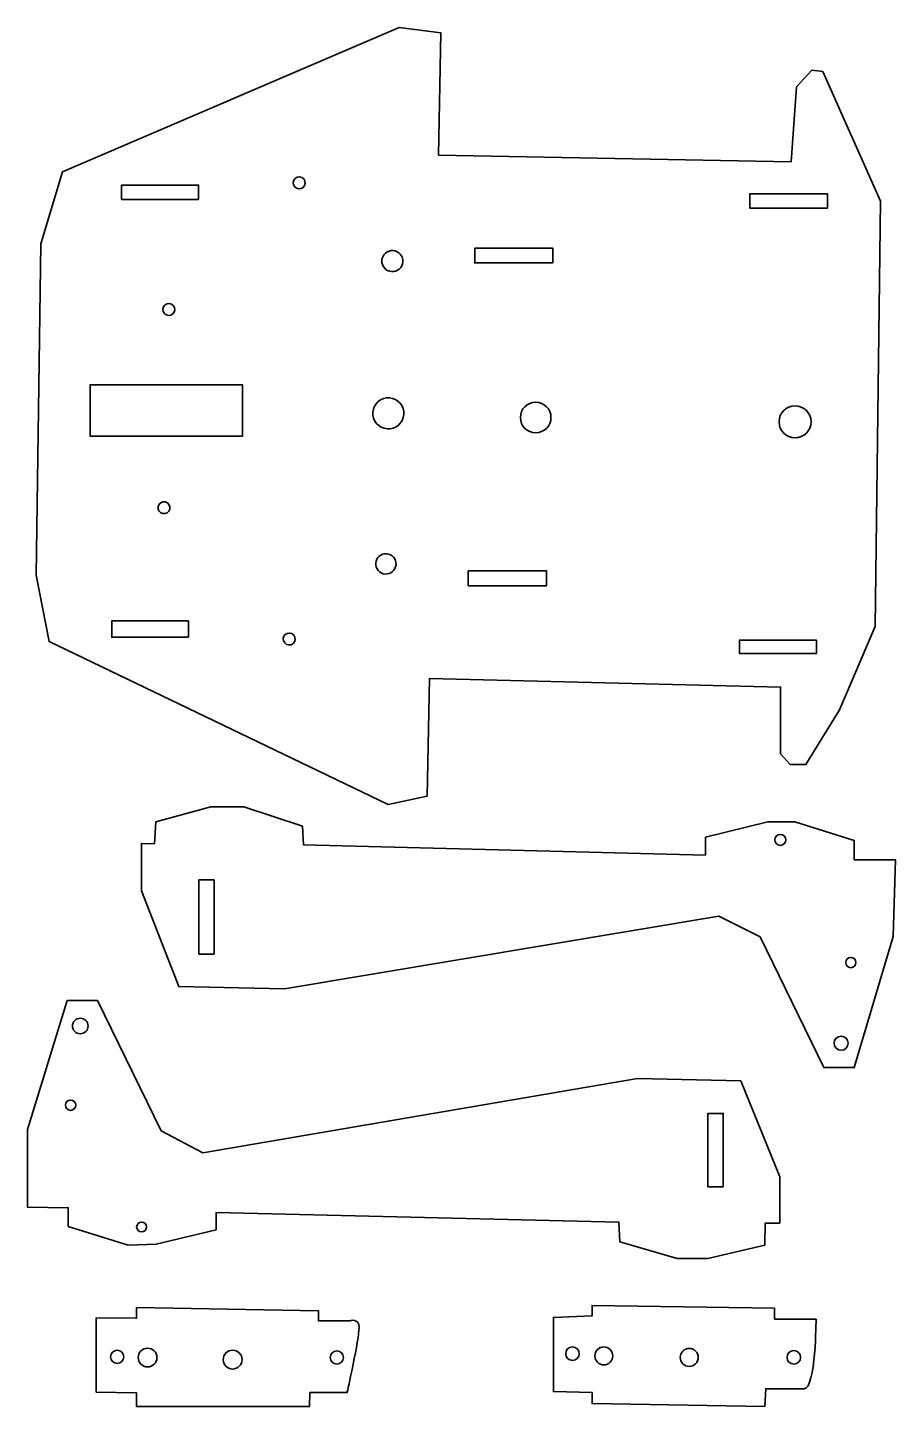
# Model space of a CAD drawing. Header units: millimetres. Extents: x 22 to 194, y -279 to -5.
import ezdxf

# ---------------------------------------------------------------- set-up
doc = ezdxf.new("R2010")
doc.units = ezdxf.units.MM
doc.header["$MEASUREMENT"] = 0
doc.layers.add('Layer 1', color=7, linetype='Continuous', lineweight=0)

msp = doc.modelspace()

# ---------------------------------------------------------------- linework, layer by layer
at = {"layer": 'Layer 1', "color": 250, "lineweight": 35, "true_color": 0x231f20}
for points, knots in [([(179.82, -14.05), (179.82, -14.05), (177.63, -13.77), (177.63, -13.77), (177.63, -13.77), (174.59, -17.1), (174.59, -17.1), (174.59, -17.1), (173.53, -31.99), (173.53, -31.99), (173.53, -31.99), (103.42, -30.66), (103.42, -30.66), (103.42, -30.66), (103.9, -6.36), (103.9, -6.36), (103.9, -6.36), (95.59, -5.3), (95.59, -5.3), (95.59, -5.3), (28.62, -33.97), (28.62, -33.97), (28.62, -33.97), (24.37, -48.26), (24.37, -48.26), (24.37, -48.26), (23.41, -114.1), (23.41, -114.1), (23.41, -114.1), (25.98, -127.32), (25.98, -127.32), (25.98, -127.32), (93.43, -159.68), (93.43, -159.68), (93.43, -159.68), (101.14, -158.06), (101.14, -158.06), (101.14, -158.06), (101.61, -134.65), (101.61, -134.65), (101.61, -134.65), (171.44, -136.36), (171.44, -136.36), (171.44, -136.36), (171.44, -149.66), (171.44, -149.66), (171.44, -149.66), (173.34, -151.76), (173.34, -151.76), (173.34, -151.76), (176.48, -151.76), (176.48, -151.76), (176.48, -151.76), (183.14, -140.91), (183.14, -140.91), (183.14, -140.91), (190.27, -124.36), (190.27, -124.36), (190.27, -124.36), (191.32, -39.79), (191.32, -39.79), (191.32, -39.79), (179.82, -14.05), (179.82, -14.05)], [0, 0, 0, 0, 1, 1, 1, 2, 2, 2, 3, 3, 3, 4, 4, 4, 5, 5, 5, 6, 6, 6, 7, 7, 7, 8, 8, 8, 9, 9, 9, 10, 10, 10, 11, 11, 11, 12, 12, 12, 13, 13, 13, 14, 14, 14, 15, 15, 15, 16, 16, 16, 17, 17, 17, 18, 18, 18, 19, 19, 19, 20, 20, 20, 21, 21, 21, 21]), ([(75.65, -37.36), (74.99, -37.32), (74.49, -36.76), (74.53, -36.1), (74.57, -35.45), (75.13, -34.95), (75.78, -34.99), (76.44, -35.03), (76.94, -35.59), (76.9, -36.24), (76.86, -36.89), (76.3, -37.39), (75.65, -37.36)], [0, 0, 0, 0, 1, 1, 1, 2, 2, 2, 3, 3, 3, 4, 4, 4, 4]), ([(40.4, -36.6), (40.4, -36.6), (55.71, -36.6), (55.71, -36.6), (55.71, -36.6), (55.71, -39.46), (55.71, -39.46), (55.71, -39.46), (40.4, -39.46), (40.4, -39.46), (40.4, -39.46), (40.4, -36.6), (40.4, -36.6)], [0, 0, 0, 0, 1, 1, 1, 2, 2, 2, 3, 3, 3, 4, 4, 4, 4]), ([(180.73, -41.18), (180.73, -41.18), (165.32, -41.18), (165.32, -41.18), (165.32, -41.18), (165.32, -38.32), (165.32, -38.32), (165.32, -38.32), (180.73, -38.32), (180.73, -38.32), (180.73, -38.32), (180.73, -41.18), (180.73, -41.18)], [0, 0, 0, 0, 1, 1, 1, 2, 2, 2, 3, 3, 3, 4, 4, 4, 4]), ([(126.13, -52.06), (126.13, -52.06), (110.62, -52.06), (110.62, -52.06), (110.62, -52.06), (110.62, -49.14), (110.62, -49.14), (110.62, -49.14), (126.13, -49.14), (126.13, -49.14), (126.13, -49.14), (126.13, -52.06), (126.13, -52.06)], [0, 0, 0, 0, 1, 1, 1, 2, 2, 2, 3, 3, 3, 4, 4, 4, 4]), ([(93.99, -49.63), (95.13, -49.49), (96.18, -50.3), (96.32, -51.45), (96.46, -52.6), (95.64, -53.64), (94.5, -53.78), (93.35, -53.92), (92.31, -53.1), (92.17, -51.96), (92.03, -50.81), (92.84, -49.77), (93.99, -49.63)], [0, 0, 0, 0, 1, 1, 1, 2, 2, 2, 3, 3, 3, 4, 4, 4, 4]), ([(50.98, -61.39), (50.95, -62.05), (50.38, -62.55), (49.73, -62.51), (49.08, -62.47), (48.58, -61.91), (48.62, -61.25), (48.65, -60.6), (49.22, -60.1), (49.87, -60.14), (50.52, -60.18), (51.02, -60.74), (50.98, -61.39)], [0, 0, 0, 0, 1, 1, 1, 2, 2, 2, 3, 3, 3, 4, 4, 4, 4]), ([(64.42, -86.5), (64.42, -86.5), (34.13, -86.5), (34.13, -86.5), (34.13, -86.5), (34.13, -76.27), (34.13, -76.27), (34.13, -76.27), (64.42, -76.27), (64.42, -76.27), (64.42, -76.27), (64.42, -86.5), (64.42, -86.5)], [0, 0, 0, 0, 1, 1, 1, 2, 2, 2, 3, 3, 3, 4, 4, 4, 4]), ([(93.81, -85.03), (92.11, -85.24), (90.57, -84.03), (90.36, -82.34), (90.16, -80.64), (91.36, -79.1), (93.06, -78.89), (94.75, -78.68), (96.29, -79.89), (96.5, -81.58), (96.71, -83.28), (95.5, -84.82), (93.81, -85.03)], [0, 0, 0, 0, 1, 1, 1, 2, 2, 2, 3, 3, 3, 4, 4, 4, 4]), ([(122.73, -85.84), (121.05, -85.84), (119.69, -84.48), (119.69, -82.8), (119.69, -81.12), (121.05, -79.75), (122.73, -79.75), (124.41, -79.75), (125.78, -81.12), (125.78, -82.8), (125.78, -84.48), (124.41, -85.84), (122.73, -85.84)], [0, 0, 0, 0, 1, 1, 1, 2, 2, 2, 3, 3, 3, 4, 4, 4, 4]), ([(171.12, -83.66), (171.12, -81.9), (172.54, -80.48), (174.3, -80.48), (176.06, -80.48), (177.49, -81.9), (177.49, -83.66), (177.49, -85.42), (176.06, -86.85), (174.3, -86.85), (172.54, -86.85), (171.12, -85.42), (171.12, -83.66)], [0, 0, 0, 0, 1, 1, 1, 2, 2, 2, 3, 3, 3, 4, 4, 4, 4]), ([(48.62, -99.55), (49.27, -99.44), (49.88, -99.88), (49.98, -100.53), (50.09, -101.17), (49.66, -101.78), (49.01, -101.89), (48.36, -102), (47.75, -101.56), (47.64, -100.92), (47.54, -100.27), (47.97, -99.66), (48.62, -99.55)], [0, 0, 0, 0, 1, 1, 1, 2, 2, 2, 3, 3, 3, 4, 4, 4, 4]), ([(93.19, -113.89), (92.08, -114.03), (91.07, -113.24), (90.94, -112.13), (90.8, -111.02), (91.59, -110.01), (92.7, -109.87), (93.81, -109.74), (94.82, -110.53), (94.96, -111.64), (95.09, -112.75), (94.3, -113.76), (93.19, -113.89)], [0, 0, 0, 0, 1, 1, 1, 2, 2, 2, 3, 3, 3, 4, 4, 4, 4]), ([(124.92, -116.22), (124.92, -116.22), (109.32, -116.22), (109.32, -116.22), (109.32, -116.22), (109.32, -113.27), (109.32, -113.27), (109.32, -113.27), (124.92, -113.27), (124.92, -113.27), (124.92, -113.27), (124.92, -116.22), (124.92, -116.22)], [0, 0, 0, 0, 1, 1, 1, 2, 2, 2, 3, 3, 3, 4, 4, 4, 4]), ([(53.67, -126.46), (53.67, -126.46), (38.44, -126.46), (38.44, -126.46), (38.44, -126.46), (38.44, -123.22), (38.44, -123.22), (38.44, -123.22), (53.67, -123.22), (53.67, -123.22), (53.67, -123.22), (53.67, -126.46), (53.67, -126.46)], [0, 0, 0, 0, 1, 1, 1, 2, 2, 2, 3, 3, 3, 4, 4, 4, 4]), ([(74.1, -127.94), (73.48, -128.14), (72.81, -127.81), (72.6, -127.19), (72.39, -126.56), (72.73, -125.89), (73.35, -125.69), (73.97, -125.48), (74.65, -125.81), (74.85, -126.44), (75.06, -127.06), (74.72, -127.73), (74.1, -127.94)], [0, 0, 0, 0, 1, 1, 1, 2, 2, 2, 3, 3, 3, 4, 4, 4, 4]), ([(178.57, -129.69), (178.57, -129.69), (163.26, -129.69), (163.26, -129.69), (163.26, -129.69), (163.26, -127.02), (163.26, -127.02), (163.26, -127.02), (178.57, -127.02), (178.57, -127.02), (178.57, -127.02), (178.57, -129.69), (178.57, -129.69)], [0, 0, 0, 0, 1, 1, 1, 2, 2, 2, 3, 3, 3, 4, 4, 4, 4]), ([(186.09, -170.69), (186.09, -170.69), (186.09, -166.88), (186.09, -166.88), (186.09, -166.88), (174.29, -163.17), (174.29, -163.17), (174.29, -163.17), (168.87, -163.17), (168.87, -163.17), (168.87, -163.17), (156.5, -166.22), (156.5, -166.22), (156.5, -166.22), (156.5, -169.74), (156.5, -169.74), (156.5, -169.74), (76.59, -167.74), (76.59, -167.74), (76.59, -167.74), (76.4, -164.03), (76.4, -164.03), (76.4, -164.03), (64.7, -160.18), (64.7, -160.18), (64.7, -160.18), (58.14, -160.18), (58.14, -160.18), (58.14, -160.18), (47.2, -163.17), (47.2, -163.17), (47.2, -163.17), (46.91, -167.55), (46.91, -167.55), (46.91, -167.55), (44.34, -167.45), (44.34, -167.45), (44.34, -167.45), (44.34, -176.87), (44.34, -176.87), (44.34, -176.87), (51.76, -195.9), (51.76, -195.9), (51.76, -195.9), (72.79, -196.37), (72.79, -196.37), (72.79, -196.37), (159.17, -181.91), (159.17, -181.91), (159.17, -181.91), (167.35, -186.01), (167.35, -186.01), (167.35, -186.01), (180, -211.98), (180, -211.98), (180, -211.98), (186.09, -211.98), (186.09, -211.98), (186.09, -211.98), (193.79, -185.91), (193.79, -185.91), (193.79, -185.91), (194.27, -170.69), (194.27, -170.69), (194.27, -170.69), (186.09, -170.69), (186.09, -170.69)], [0, 0, 0, 0, 1, 1, 1, 2, 2, 2, 3, 3, 3, 4, 4, 4, 5, 5, 5, 6, 6, 6, 7, 7, 7, 8, 8, 8, 9, 9, 9, 10, 10, 10, 11, 11, 11, 12, 12, 12, 13, 13, 13, 14, 14, 14, 15, 15, 15, 16, 16, 16, 17, 17, 17, 18, 18, 18, 19, 19, 19, 20, 20, 20, 21, 21, 21, 22, 22, 22, 22]), ([(171.39, -167.82), (170.79, -167.82), (170.3, -167.33), (170.3, -166.73), (170.3, -166.12), (170.79, -165.64), (171.39, -165.64), (171.99, -165.64), (172.48, -166.12), (172.48, -166.73), (172.48, -167.33), (171.99, -167.82), (171.39, -167.82)], [0, 0, 0, 0, 1, 1, 1, 2, 2, 2, 3, 3, 3, 4, 4, 4, 4]), ([(58.8, -189.43), (58.8, -189.43), (55.76, -189.43), (55.76, -189.43), (55.76, -189.43), (55.76, -174.68), (55.76, -174.68), (55.76, -174.68), (58.8, -174.68), (58.8, -174.68), (58.8, -174.68), (58.8, -189.43), (58.8, -189.43)], [0, 0, 0, 0, 1, 1, 1, 2, 2, 2, 3, 3, 3, 4, 4, 4, 4]), ([(185.4, -192.14), (184.83, -192.14), (184.38, -191.69), (184.38, -191.12), (184.38, -190.56), (184.83, -190.1), (185.4, -190.1), (185.96, -190.1), (186.42, -190.56), (186.42, -191.12), (186.42, -191.69), (185.96, -192.14), (185.4, -192.14)], [0, 0, 0, 0, 1, 1, 1, 2, 2, 2, 3, 3, 3, 4, 4, 4, 4]), ([(163.54, -214.64), (163.54, -214.64), (142.99, -214.16), (142.99, -214.16), (142.99, -214.16), (56.52, -228.91), (56.52, -228.91), (56.52, -228.91), (48.24, -224.53), (48.24, -224.53), (48.24, -224.53), (35.59, -198.66), (35.59, -198.66), (35.59, -198.66), (29.6, -198.66), (29.6, -198.66), (29.6, -198.66), (21.7, -224.3), (21.7, -224.3), (21.7, -224.3), (21.7, -239.75), (21.7, -239.75), (21.7, -239.75), (29.79, -239.85), (29.79, -239.85), (29.79, -239.85), (29.79, -243.56), (29.79, -243.56), (29.79, -243.56), (41.68, -247.27), (41.68, -247.27), (41.68, -247.27), (47.29, -247.08), (47.29, -247.08), (47.29, -247.08), (59.18, -244.23), (59.18, -244.23), (59.18, -244.23), (59.18, -240.8), (59.18, -240.8), (59.18, -240.8), (139.28, -242.7), (139.28, -242.7), (139.28, -242.7), (139.47, -246.6), (139.47, -246.6), (139.47, -246.6), (150.89, -249.93), (150.89, -249.93), (150.89, -249.93), (156.98, -249.93), (156.98, -249.93), (156.98, -249.93), (168.3, -247.27), (168.3, -247.27), (168.3, -247.27), (168.39, -242.89), (168.39, -242.89), (168.39, -242.89), (171.25, -242.89), (171.25, -242.89), (171.25, -242.89), (171.25, -233.67), (171.25, -233.67), (171.25, -233.67), (163.54, -214.64), (163.54, -214.64)], [0, 0, 0, 0, 1, 1, 1, 2, 2, 2, 3, 3, 3, 4, 4, 4, 5, 5, 5, 6, 6, 6, 7, 7, 7, 8, 8, 8, 9, 9, 9, 10, 10, 10, 11, 11, 11, 12, 12, 12, 13, 13, 13, 14, 14, 14, 15, 15, 15, 16, 16, 16, 17, 17, 17, 18, 18, 18, 19, 19, 19, 20, 20, 20, 21, 21, 21, 22, 22, 22, 22]), ([(32.18, -205.27), (31.33, -205.27), (30.63, -204.58), (30.63, -203.72), (30.63, -202.87), (31.33, -202.18), (32.18, -202.18), (33.03, -202.18), (33.73, -202.87), (33.73, -203.72), (33.73, -204.58), (33.03, -205.27), (32.18, -205.27)], [0, 0, 0, 0, 1, 1, 1, 2, 2, 2, 3, 3, 3, 4, 4, 4, 4]), ([(183.47, -208.54), (182.69, -208.54), (182.07, -207.91), (182.07, -207.14), (182.07, -206.36), (182.69, -205.74), (183.47, -205.74), (184.24, -205.74), (184.87, -206.36), (184.87, -207.14), (184.87, -207.91), (184.24, -208.54), (183.47, -208.54)], [0, 0, 0, 0, 1, 1, 1, 2, 2, 2, 3, 3, 3, 4, 4, 4, 4]), ([(30.27, -220.49), (29.7, -220.49), (29.24, -220.03), (29.24, -219.47), (29.24, -218.9), (29.7, -218.44), (30.27, -218.44), (30.83, -218.44), (31.29, -218.9), (31.29, -219.47), (31.29, -220.03), (30.83, -220.49), (30.27, -220.49)], [0, 0, 0, 0, 1, 1, 1, 2, 2, 2, 3, 3, 3, 4, 4, 4, 4]), ([(160.02, -235.66), (160.02, -235.66), (156.98, -235.66), (156.98, -235.66), (156.98, -235.66), (156.98, -221.11), (156.98, -221.11), (156.98, -221.11), (160.02, -221.11), (160.02, -221.11), (160.02, -221.11), (160.02, -235.66), (160.02, -235.66)], [0, 0, 0, 0, 1, 1, 1, 2, 2, 2, 3, 3, 3, 4, 4, 4, 4]), ([(44.37, -244.65), (43.83, -244.65), (43.39, -244.22), (43.39, -243.68), (43.39, -243.14), (43.83, -242.7), (44.37, -242.7), (44.91, -242.7), (45.34, -243.14), (45.34, -243.68), (45.34, -244.22), (44.91, -244.65), (44.37, -244.65)], [0, 0, 0, 0, 1, 1, 1, 2, 2, 2, 3, 3, 3, 4, 4, 4, 4]), ([(85.82, -262.3), (85.82, -262.3), (79.54, -262.3), (79.54, -262.3), (79.54, -262.3), (79.54, -260.3), (79.54, -260.3), (79.54, -260.3), (43.39, -259.64), (43.39, -259.64), (43.39, -259.64), (43.39, -261.82), (43.39, -261.82), (43.39, -261.82), (35.31, -261.73), (35.31, -261.73), (35.31, -261.73), (35.31, -276.47), (35.31, -276.47), (35.31, -276.47), (43.39, -276.66), (43.39, -276.66), (43.39, -276.66), (43.39, -279.33), (43.39, -279.33), (43.39, -279.33), (77.73, -279.33), (77.73, -279.33), (77.73, -279.33), (77.83, -276.57), (77.83, -276.57), (77.83, -276.57), (85.25, -276.57), (85.25, -276.57), (85.25, -276.57), (87.63, -265.82), (87.63, -263.73), (87.63, -261.63), (85.82, -262.3), (85.82, -262.3)], [0, 0, 0, 0, 1, 1, 1, 2, 2, 2, 3, 3, 3, 4, 4, 4, 5, 5, 5, 6, 6, 6, 7, 7, 7, 8, 8, 8, 9, 9, 9, 10, 10, 10, 11, 11, 11, 12, 12, 12, 13, 13, 13, 13]), ([(170.2, -262.01), (170.2, -262.01), (170.2, -259.83), (170.2, -259.83), (170.2, -259.83), (133.96, -259.26), (133.96, -259.26), (133.96, -259.26), (133.96, -261.35), (133.96, -261.35), (133.96, -261.35), (126.25, -261.63), (126.25, -261.63), (126.25, -261.63), (126.25, -276.38), (126.25, -276.38), (126.25, -276.38), (133.96, -276.57), (133.96, -276.57), (133.96, -276.57), (133.96, -278.76), (133.96, -278.76), (133.96, -278.76), (168.3, -279.33), (168.3, -279.33), (168.3, -279.33), (168.49, -275.81), (168.49, -275.81), (168.49, -275.81), (173.72, -275.81), (176.1, -275.81), (178.48, -275.81), (178.48, -262.01), (178.48, -262.01), (178.48, -262.01), (170.2, -262.01), (170.2, -262.01)], [0, 0, 0, 0, 1, 1, 1, 2, 2, 2, 3, 3, 3, 4, 4, 4, 5, 5, 5, 6, 6, 6, 7, 7, 7, 8, 8, 8, 9, 9, 9, 10, 10, 10, 11, 11, 11, 12, 12, 12, 12]), ([(39.53, -270.78), (38.81, -270.78), (38.22, -270.2), (38.22, -269.48), (38.22, -268.76), (38.81, -268.18), (39.53, -268.18), (40.24, -268.18), (40.83, -268.76), (40.83, -269.48), (40.83, -270.2), (40.24, -270.78), (39.53, -270.78)], [0, 0, 0, 0, 1, 1, 1, 2, 2, 2, 3, 3, 3, 4, 4, 4, 4]), ([(45.57, -271.47), (44.54, -271.47), (43.71, -270.63), (43.71, -269.61), (43.71, -268.58), (44.54, -267.75), (45.57, -267.75), (46.59, -267.75), (47.43, -268.58), (47.43, -269.61), (47.43, -270.63), (46.59, -271.47), (45.57, -271.47)], [0, 0, 0, 0, 1, 1, 1, 2, 2, 2, 3, 3, 3, 4, 4, 4, 4]), ([(62.48, -271.9), (61.45, -271.9), (60.61, -271.06), (60.61, -270.03), (60.61, -268.99), (61.45, -268.15), (62.48, -268.15), (63.52, -268.15), (64.36, -268.99), (64.36, -270.03), (64.36, -271.06), (63.52, -271.9), (62.48, -271.9)], [0, 0, 0, 0, 1, 1, 1, 2, 2, 2, 3, 3, 3, 4, 4, 4, 4]), ([(83.19, -270.91), (82.47, -270.91), (81.88, -270.33), (81.88, -269.61), (81.88, -268.89), (82.47, -268.31), (83.19, -268.31), (83.91, -268.31), (84.49, -268.89), (84.49, -269.61), (84.49, -270.33), (83.91, -270.91), (83.19, -270.91)], [0, 0, 0, 0, 1, 1, 1, 2, 2, 2, 3, 3, 3, 4, 4, 4, 4]), ([(130.04, -270.2), (129.3, -270.2), (128.7, -269.59), (128.7, -268.85), (128.7, -268.11), (129.3, -267.51), (130.04, -267.51), (130.79, -267.51), (131.39, -268.11), (131.39, -268.85), (131.39, -269.59), (130.79, -270.2), (130.04, -270.2)], [0, 0, 0, 0, 1, 1, 1, 2, 2, 2, 3, 3, 3, 4, 4, 4, 4]), ([(136.29, -271.08), (135.3, -271.08), (134.5, -270.28), (134.5, -269.29), (134.5, -268.31), (135.3, -267.51), (136.29, -267.51), (137.27, -267.51), (138.07, -268.31), (138.07, -269.29), (138.07, -270.28), (137.27, -271.08), (136.29, -271.08)], [0, 0, 0, 0, 1, 1, 1, 2, 2, 2, 3, 3, 3, 4, 4, 4, 4]), ([(153.27, -271.37), (152.29, -271.37), (151.49, -270.57), (151.49, -269.58), (151.49, -268.6), (152.29, -267.8), (153.27, -267.8), (154.26, -267.8), (155.06, -268.6), (155.06, -269.58), (155.06, -270.57), (154.26, -271.37), (153.27, -271.37)], [0, 0, 0, 0, 1, 1, 1, 2, 2, 2, 3, 3, 3, 4, 4, 4, 4]), ([(174.05, -270.93), (173.31, -270.93), (172.71, -270.32), (172.71, -269.58), (172.71, -268.84), (173.31, -268.24), (174.05, -268.24), (174.8, -268.24), (175.4, -268.84), (175.4, -269.58), (175.4, -270.32), (174.8, -270.93), (174.05, -270.93)], [0, 0, 0, 0, 1, 1, 1, 2, 2, 2, 3, 3, 3, 4, 4, 4, 4])]:
    msp.add_open_spline(points, degree=3, knots=knots, dxfattribs=at)

doc.saveas('drawing.dxf')
